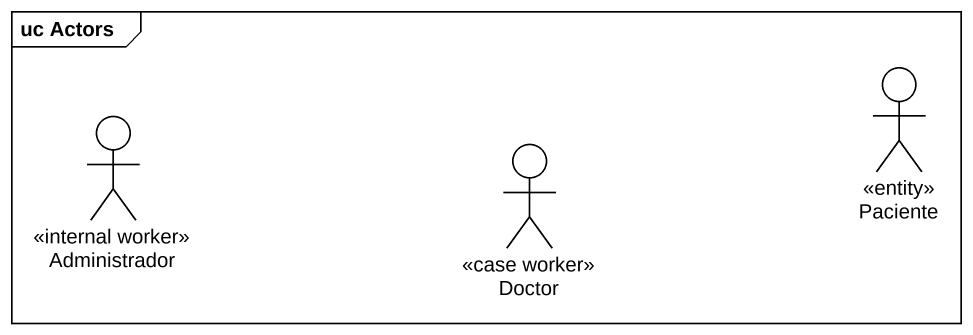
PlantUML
@startuml
mainframe uc Actors
actor Paciente <<entity>>
actor Administrador <<internal worker>>
actor Doctor <<case worker>>
@enduml
